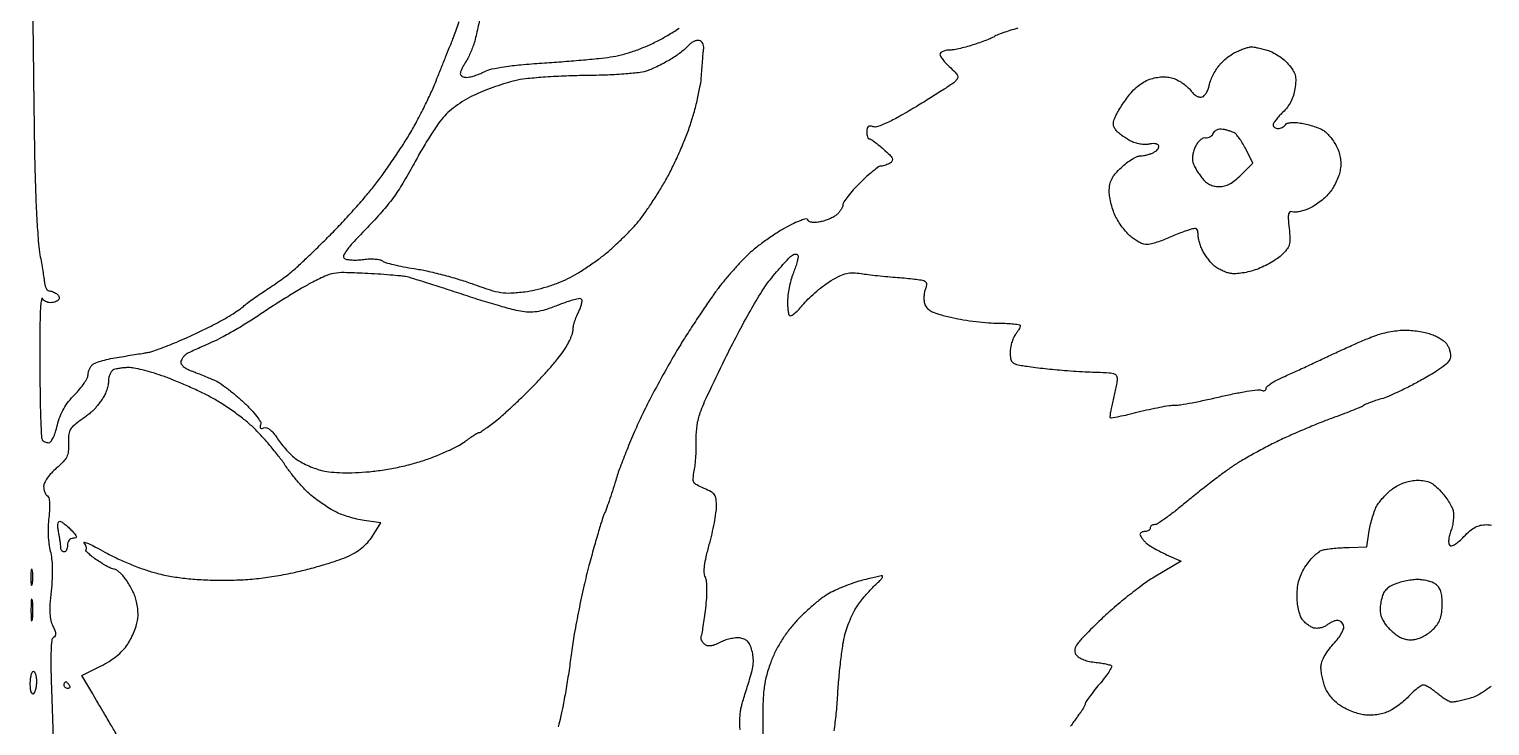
# Model space of a CAD drawing. Extents: x 0 to 102, y 0 to 135.
# Drawn here: x -0.02 to 36.16, y 46.62 to 63.88 of the extents above; entities that cross this region are included whole.
import ezdxf

# ---------------------------------------------------------------- set-up
doc = ezdxf.new("R2010")
doc.units = 0
doc.header["$MEASUREMENT"] = 0

msp = doc.modelspace()

# ---------------------------------------------------------------- linework, layer by layer
for points in [[(0.055188, 65.648811, 0.000392), (0.080011, 63.371484, 0.000355), (0.103977, 61.437812, 0.002208), (0.121341, 60.4467, 0.004237), (0.142082, 59.764785, 0.004887), (0.17372, 59.115043, 0.004398), (0.210726, 58.565373, 0.028289), (0.247531, 58.2894, -0.003377), (0.283248, 58.095746, -0.003226), (0.316915, 57.898654, -0.003197), (0.344406, 57.72425, -0.011519), (0.358652, 57.6126, 0.037435), (0.373296, 57.53153, 0.052811), (0.399075, 57.462848, 0.065808), (0.431269, 57.415384, 0.210019), (0.4653, 57.399805, -0.057689), (0.505296, 57.394553, -0.025256), (0.556518, 57.378915, -0.024588), (0.609808, 57.356636, -0.030117), (0.65703, 57.330509, -0.071156), (0.694318, 57.298611, -0.08571), (0.718393, 57.25935, -0.09898), (0.725804, 57.219024, -0.135319), (0.715487, 57.183754, -0.113691), (0.685598, 57.15354, -0.049783), (0.634947, 57.128134, -0.045759), (0.573384, 57.110832, -0.045663), (0.509657, 57.105, -0.06204), (0.446385, 57.112881, -0.059794), (0.38613, 57.136064, -0.064716), (0.337779, 57.17029, -0.110959), (0.309829, 57.21075, 0.701099), (0.292439, 57.21013, 0.042679), (0.2754, 57.136328, 0.019802), (0.261115, 56.996774, 0.008405), (0.252544, 56.8089, 0.005303), (0.247537, 56.53351, 0.0013), (0.245284, 56.080296, 0.001331), (0.245436, 55.560949, 0.001329), (0.248353, 55.041346, 0.003275), (0.255589, 54.553219, 0.005013), (0.268875, 54.130208, 0.001904), (0.28528, 53.767785, 0.126807), (0.303581, 53.708896, 0.094396), (0.329025, 53.681131, 0.052857), (0.368556, 53.657696, 0.05013), (0.415128, 53.641778, 0.057355), (0.461855, 53.6364, 0.237442), (0.514189, 53.662738, 0.043433), (0.572713, 53.757875, 0.036474), (0.629931, 53.89638, 0.020853), (0.679463, 54.070501, -0.031039), (0.746279, 54.288424, -0.03901), (0.835734, 54.479653, -0.038495), (0.95488, 54.65665, -0.029), (1.110901, 54.831901, 0.022236), (1.236192, 54.968861, 0.025985), (1.342056, 55.109716, 0.026301), (1.417841, 55.236154, 0.12245), (1.4382, 55.318041, -0.06372), (1.446905, 55.386068, -0.044306), (1.472992, 55.459098, -0.044519), (1.511295, 55.525899, -0.067218), (1.556641, 55.57518, -0.090698), (1.633417, 55.618309, -0.014586), (1.798095, 55.669566, -0.015708), (1.997931, 55.718717, -0.013216), (2.212291, 55.758461, 0.000398), (2.430534, 55.793164, 0.000437), (2.642056, 55.82716, 0.000407), (2.822866, 55.856533, 0.002202), (2.920943, 55.872992, 0.037727), (3.018721, 55.897551, 0.006301), (3.201705, 55.961067, 0.006875), (3.415289, 56.041572, 0.006046), (3.635977, 56.131333, 0.006655), (3.878196, 56.237098, 0.004224), (4.157626, 56.36642, 0.004241), (4.429839, 56.498042, 0.007831), (4.648463, 56.610343, 0.00931), (4.840422, 56.717417, 0.00914), (5.029461, 56.832204, 0.009057), (5.191481, 56.938841, 0.033961), (5.287029, 57.014246, -0.020949), (5.377585, 57.089613, -0.00666), (5.518528, 57.19431, -0.006635), (5.678863, 57.306924, -0.007343), (5.836848, 57.411416, 0.007184), (6.000994, 57.519909, 0.005268), (6.180043, 57.644766, 0.005324), (6.347085, 57.76659, 0.011758), (6.471348, 57.863886, 0.015071), (6.61077, 57.985661, 0.003039), (6.850682, 58.211031, 0.003206), (7.126598, 58.476787, 0.002992), (7.405522, 58.752186, 0.007969), (7.698707, 59.054643, 0.005671), (8.017895, 59.402422, 0.005726), (8.314934, 59.741257, 0.012128), (8.535552, 60.011825, 0.009355), (8.737017, 60.281796, 0.005277), (8.971712, 60.616289, 0.005265), (9.201459, 60.95887, 0.008598), (9.388147, 61.254653, 0.013088), (9.562391, 61.559226, 0.007868), (9.75386, 61.929044, 0.007877), (9.932791, 62.303039, 0.013617), (10.068075, 62.620128, -0.000778), (10.182197, 62.907873, -0.000812), (10.295593, 63.191156, -0.000779), (10.394368, 63.435655, -0.003581), (10.452868, 63.5769, 0.011319), (10.503011, 63.703477, 0.004421), (10.566734, 63.880402, 0.004374), (10.632351, 64.073155, 0.005424)], [(11.137599, 64.107227, -0.001926), (11.050238, 63.721121, -0.015552), (11.00396, 63.54537, -0.018963), (10.962066, 63.421648, -0.013304), (10.906001, 63.285651, -0.013447), (10.845258, 63.158123, -0.027164), (10.789429, 63.061897, 0.018355), (10.739732, 62.979613, 0.020034), (10.697737, 62.896232, 0.019947), (10.667705, 62.822462, 0.086898), (10.6596, 62.776177, 0.173433), (10.671551, 62.74276, 0.093498), (10.705484, 62.714326, 0.073825), (10.756045, 62.695086, 0.054109), (10.815802, 62.6886, 0.058827), (10.894715, 62.697917, 0.018814), (11.008669, 62.729781, 0.018482), (11.13397, 62.775128, 0.019637), (11.253022, 62.82879, -0.061334), (11.441861, 62.895637, -0.017419), (11.748693, 62.952384, -0.014298), (12.156631, 63.001344, -0.006835), (12.68307, 63.042057, 0.003315), (13.163081, 63.075782, 0.003068), (13.655176, 63.116676, 0.003061), (14.092805, 63.15845, 0.010251), (14.378836, 63.193459, 0.026795), (14.647929, 63.24685, 0.01927), (14.941712, 63.333873, 0.018495), (15.242558, 63.448316, 0.018662), (15.533203, 63.584368, 0.014412), (15.794351, 63.728376, 0.01045), (16.076836, 63.902998, 0.010572)], [(24.466244, 63.906199, 0.006726), (24.275424, 63.848704, 0.008531), (24.100879, 63.790248, 0.006941), (23.956657, 63.736931, 0.066975), (23.8995, 63.705577, -0.056429), (23.844439, 63.67385, -0.007085), (23.717281, 63.62071, -0.008259), (23.563814, 63.562039, -0.006767), (23.397979, 63.50429, -0.012241), (23.224317, 63.451123, -0.012038), (23.047295, 63.406199, -0.011994), (22.890382, 63.374314, -0.044149), (22.789622, 63.3654, 0.039517), (22.712606, 63.359304, 0.04253), (22.639444, 63.341167, 0.046661), (22.580164, 63.314605, 0.126343), (22.547201, 63.282906, 0.252823), (22.544449, 63.235753, 0.040373), (22.591778, 63.152643, 0.036412), (22.66916, 63.055201, 0.024413), (22.770545, 62.955299, -0.013228), (22.921251, 62.813299, -0.098787), (22.975808, 62.732122, -0.209541), (22.97458, 62.66505, -0.092412), (22.922287, 62.591132, -0.045756), (22.835344, 62.52092, -0.003335), (22.577867, 62.351782, -0.004637), (22.267071, 62.154638, -0.003494), (21.921937, 61.943506, -0.007995), (21.525487, 61.713328, -0.019426), (21.224149, 61.559806, -0.021693), (20.998766, 61.467434, -0.164695), (20.885587, 61.465268, 0.053638), (20.808535, 61.4809, 0.192011), (20.761241, 61.466972, 0.181154), (20.734815, 61.423534, 0.047067), (20.727, 61.340701, 0.034462), (20.731629, 61.273614, 0.051986), (20.745638, 61.21678, 0.067035), (20.766103, 61.177417, 0.238423), (20.79045, 61.164449, -0.142946), (20.828476, 61.152466, -0.010002), (20.921183, 61.087777, -0.01353), (21.029733, 61.004173, -0.009749), (21.146398, 60.905337, -0.012817), (21.296659, 60.765919, -0.082784), (21.357557, 60.682743, -0.217784), (21.359853, 60.622246, -0.155188), (21.315598, 60.569584, -0.033588), (21.260349, 60.539625, -0.025459), (21.196271, 60.514121, -0.026003), (21.133397, 60.496319, -0.053078), (21.082521, 60.490295, 0.152911), (21.01924, 60.469656, 0.013211), (20.881917, 60.366308, 0.016442), (20.722253, 60.230602, 0.012015), (20.553771, 60.070029, 0.013039), (20.393302, 59.900964, 0.017626), (20.257873, 59.739521, 0.014717), (20.155709, 59.600372, 0.152128), (20.1348, 59.533241, -0.095205), (20.124368, 59.47895, -0.040447), (20.09131, 59.412315, -0.038113), (20.0434, 59.344858, -0.040674), (19.98675, 59.287024, -0.052726), (19.910952, 59.234151, -0.024576), (19.80317, 59.181476, -0.024025), (19.683542, 59.136802, -0.03086), (19.569698, 59.108017, -0.027947), (19.454348, 59.092927, -0.05711), (19.363268, 59.096563, -0.0827), (19.299948, 59.117477, -0.193618), (19.26823, 59.154811, 0.377522), (19.224696, 59.180148, 0.037921), (19.099077, 59.145291, 0.029179), (18.920414, 59.068735, 0.011684), (18.685142, 58.944288, 0.01783), (18.446974, 58.799718, 0.01212), (18.186224, 58.619233, 0.012225), (17.942722, 58.432525, 0.023882), (17.759911, 58.270123, 0.011403), (17.593172, 58.099502, 0.006661), (17.400842, 57.887917, 0.006658), (17.213865, 57.670877, 0.011214), (17.063598, 57.483291, 0.011496), (16.902615, 57.262482, 0.003624), (16.672078, 56.92531, 0.003617), (16.420272, 56.545336, 0.004006), (16.182514, 56.1744, 0.00927), (15.935127, 55.764906, 0.005398), (15.652836, 55.265078, 0.005395), (15.380774, 54.758109, 0.009081), (15.164874, 54.326237, 0.00851), (14.974893, 53.910235, 0.006708), (14.782992, 53.453757, 0.006789), (14.616142, 53.024815, 0.016643), (14.508357, 52.703986, -0.00414), (14.426665, 52.43906, -0.004945), (14.345156, 52.190835, -0.004289), (14.27264, 51.983028, -0.032079), (14.231187, 51.887249, 0.04351), (14.18749, 51.779607, 0.002581), (14.085682, 51.442748, 0.003872), (13.969473, 51.039522, 0.002845), (13.846656, 50.5908, 0.009496), (13.72022, 50.079629, 0.006213), (13.593029, 49.485977, 0.00625), (13.483473, 48.904205, 0.011904), (13.412416, 48.4335, -0.005497), (13.352932, 48.002079, -0.004589), (13.280523, 47.545223, -0.004633), (13.206564, 47.128464, -0.012589), (13.144028, 46.835179, -0.016614), (13.079613, 46.601048, -0.018412)], [(17.597311, 46.519448, -0.04642), (17.581297, 46.642445, -0.020215), (17.581738, 46.760591, -0.013954), (17.591371, 46.894028, -0.014093), (17.607864, 47.022015, -0.027802), (17.629419, 47.1222, -0.005254), (17.660835, 47.23227, -0.001568), (17.711062, 47.399566, -0.001572), (17.76865, 47.587092, -0.0017), (17.825949, 47.769423, 0.018661), (17.887824, 47.992497, 0.038294), (17.916112, 48.171534, 0.045914), (17.914271, 48.330109, 0.043623), (17.883713, 48.488523, 0.034899), (17.83287, 48.628885, 0.090455), (17.772546, 48.717495, 0.107255), (17.691697, 48.770345, 0.062304), (17.578575, 48.798127, 0.056757), (17.473618, 48.798441, 0.028148), (17.342145, 48.776321, 0.027515), (17.206832, 48.737706, 0.036078), (17.08874, 48.687062, -0.022895), (16.953469, 48.624784, -0.069629), (16.855547, 48.600129, -0.102999), (16.777555, 48.60777, -0.097758), (16.707451, 48.64587, -0.062414), (16.66602, 48.690041, -0.062768), (16.636863, 48.742988, -0.068866), (16.623785, 48.796316, -0.117642), (16.629754, 48.841535, 0.048134), (16.648039, 48.907796, 0.003909), (16.677726, 49.085812, 0.005231), (16.709317, 49.299226, 0.003998), (16.739563, 49.5333, 0.013352), (16.763512, 49.78786, 0.019614), (16.769777, 50.012512, 0.021381), (16.75993, 50.194341, 0.082138), (16.730826, 50.303409, -0.097659), (16.703383, 50.42063, -0.038563), (16.710338, 50.586843, -0.027777), (16.749649, 50.809903, -0.010896), (16.827489, 51.112506, 0.011475), (16.895289, 51.377351, 0.010712), (16.952574, 51.651157, 0.010754), (16.992995, 51.896459, 0.035467), (17.0046, 52.059863, 0.030154), (16.99363, 52.24159, 0.120918), (16.954557, 52.345005, 0.116654), (16.871236, 52.42057, 0.027153), (16.699967, 52.503318, -0.020512), (16.516033, 52.589191, -0.14775), (16.446658, 52.656623, -0.153209), (16.42752, 52.749992, -0.022553), (16.456117, 52.943151, 0.023367), (16.478633, 53.096962, 0.009606), (16.495358, 53.307119, 0.00948), (16.50471, 53.533719, 0.012007), (16.504348, 53.743294, -0.044422), (16.525117, 54.072272, -0.048778), (16.603934, 54.381834, -0.023912), (16.783524, 54.813078, -0.003134), (17.214406, 55.708066, -0.007084), (17.530087, 56.330878, -0.008512), (17.845123, 56.907119, -0.008798), (18.128915, 57.386042, -0.032145), (18.33301, 57.673873, -0.005741), (18.494289, 57.868273, -0.00678), (18.651412, 58.048293, -0.005996), (18.787737, 58.196656, -0.041915), (18.860852, 58.262338, -0.04261), (18.916158, 58.297238, -0.0915), (18.964226, 58.311859, -0.146978), (19.000051, 58.305374, -0.191419), (19.021871, 58.280576, -0.131875), (19.025948, 58.230403, -0.016704), (19.002619, 58.123343, -0.018656), (18.965191, 57.995714, -0.014512), (18.915371, 57.859903, 0.024926), (18.862425, 57.705714, 0.015921), (18.815698, 57.522015, 0.015996), (18.781318, 57.338569, 0.028535), (18.766573, 57.185793, 0.017689), (18.76607, 57.052978, 0.022623), (18.775458, 56.931016, 0.021364), (18.791919, 56.832023, 0.145488), (18.815254, 56.788946, 0.349887), (18.8556, 56.784398, 0.031177), (18.944426, 56.848246, 0.030031), (19.052127, 56.9477, 0.017999), (19.168192, 57.077616, -0.026873), (19.30775, 57.228358, -0.016283), (19.487731, 57.39191, -0.016296), (19.677516, 57.543028, -0.027451), (19.847167, 57.65539, -0.020171), (20.064376, 57.771178, -0.055232), (20.228143, 57.828936, -0.063065), (20.387694, 57.845389, -0.033073), (20.586757, 57.827558, 0.008664), (20.759838, 57.803498, 0.003501), (20.996709, 57.776426, 0.003463), (21.252104, 57.750835, 0.004389), (21.4884, 57.7309, -0.004567), (21.706646, 57.712409, -0.005816), (21.907553, 57.691178, -0.004607), (22.075285, 57.669909, -0.047559), (22.143104, 57.654001, -0.136226), (22.184754, 57.625737, -0.142199), (22.205026, 57.580499, -0.091683), (22.202129, 57.514818, -0.03336), (22.175053, 57.425268, 0.051275), (22.15206, 57.338085, 0.035021), (22.143316, 57.235926, 0.035316), (22.14889, 57.135113, 0.05799), (22.169319, 57.052238, 0.122728), (22.234377, 56.957505, 0.071676), (22.350115, 56.881398, 0.042536), (22.538278, 56.811954, 0.011608), (22.845698, 56.734988, 0.015508), (23.118255, 56.682261, 0.010219), (23.43447, 56.637816, 0.010287), (23.744134, 56.607175, 0.019516), (23.994477, 56.5974, -0.011041), (24.201147, 56.592836, -0.018373), (24.374725, 56.578762, -0.012813), (24.510977, 56.559106, -0.377625), (24.531309, 56.53395, -0.098864), (24.522919, 56.499582, -0.017988), (24.492923, 56.440899, -0.018737), (24.452159, 56.373806, -0.016032), (24.404409, 56.30628, 0.061389), (24.356752, 56.22399, 0.031014), (24.316687, 56.110837, 0.030252), (24.289313, 55.987159, 0.039353), (24.2802, 55.871546, 0.033205), (24.290298, 55.719661, 0.145321), (24.326706, 55.638437, 0.141074), (24.402202, 55.588922, 0.030648), (24.55515, 55.55167, 0.01032), (24.69748, 55.52914, 0.003261), (24.910867, 55.501279, 0.003255), (25.149303, 55.473302, 0.00361), (25.38, 55.449439, 0.005185), (25.627407, 55.428238, 0.003242), (25.917474, 55.408299, 0.003253), (26.203539, 55.392366, 0.005915), (26.4375, 55.383634, -0.008283), (26.732007, 55.371245, -0.073975), (26.858468, 55.344782, -0.201448), (26.915107, 55.291854, -0.127804), (26.93038, 55.2015, -0.021939), (26.91866, 55.112304, -0.006031), (26.892382, 54.973105, -0.006082), (26.858747, 54.815925, -0.006317), (26.821695, 54.661585, 0.009277), (26.787949, 54.517255, 0.014092), (26.764512, 54.390587, 0.008666), (26.749995, 54.285628, 0.230325), (26.758981, 54.259619, 0.247237), (26.78694, 54.250951, 0.003118), (26.975519, 54.287285, 0.008248), (27.196225, 54.335037, 0.005205), (27.452248, 54.397684, -0.007864), (27.723373, 54.462501, -0.008395), (27.990581, 54.517264, -0.008051), (28.221657, 54.556752, -0.038306), (28.355229, 54.567, 0.040149), (28.497829, 54.578469, 0.005792), (28.785725, 54.628509, 0.006538), (29.125418, 54.696221, 0.00555), (29.482372, 54.776391, -0.007893), (29.831183, 54.853017, -0.010973), (30.145932, 54.909809, -0.007655), (30.408767, 54.947185, -0.123714), (30.496876, 54.93654, 0.066556), (30.545966, 54.924865, 0.114119), (30.587505, 54.930156, 0.152275), (30.614847, 54.951209, 0.154308), (30.6252, 54.983955, -0.212888), (30.646009, 55.030614, -0.029656), (30.730818, 55.098146, -0.029646), (30.847036, 55.170025, -0.021118), (30.98475, 55.236957, 0.004412), (31.176537, 55.322372, 0.001156), (31.482532, 55.462755, 0.001174), (31.830239, 55.62424, 0.001203), (32.174425, 55.786084, -0.003871), (32.518225, 55.945511, -0.00386), (32.86477, 56.099747, -0.003781), (33.169526, 56.229841, -0.015161), (33.358825, 56.302303, -0.024369), (33.519692, 56.349701, -0.015465), (33.710941, 56.38984, -0.015531), (33.901596, 56.41766, -0.027578), (34.060026, 56.426969, -0.02367), (34.213814, 56.420231, -0.015612), (34.389517, 56.398629, -0.015723), (34.559453, 56.366827, -0.029124), (34.694526, 56.328764, -0.026729), (34.812179, 56.280903, -0.024345), (34.927899, 56.219406, -0.025122), (35.025878, 56.154174, -0.068787), (35.085159, 56.096114, -0.052317), (35.124852, 56.03194, -0.031273), (35.158736, 55.948766, -0.031049), (35.182366, 55.860737, -0.046368), (35.190909, 55.781571, -0.161484), (35.156675, 55.672967, -0.062672), (35.047782, 55.556255, -0.035785), (34.848813, 55.413207, -0.009079), (34.50603, 55.21069, -0.009536), (34.217205, 55.054253, -0.009087), (33.91798, 54.906317, -0.009067), (33.648952, 54.785258, -0.03166), (33.46968, 54.721557, 0.00965), (33.329729, 54.678662, 0.011016), (33.197637, 54.632122, 0.010237), (33.087557, 54.587995, 0.059376), (33.033351, 54.556935, -0.05951), (32.971375, 54.521444, -0.004167), (32.786002, 54.444625, -0.005858), (32.562532, 54.357227, -0.004376), (32.314251, 54.265939, 0.008856), (32.020905, 54.155088, 0.004542), (31.656983, 54.006306, 0.004512), (31.28492, 53.846274, 0.006781), (30.9636, 53.699381, 0.009211), (30.654235, 53.54581, 0.006896), (30.319054, 53.365742, 0.006976), (30.008056, 53.187377, 0.015806), (29.7792, 53.041883, 0.010543), (29.554137, 52.881554, 0.004256), (29.253558, 52.653726, 0.004209), (28.934045, 52.402918, 0.005326), (28.643179, 52.165495, -0.007633), (28.378081, 51.951135, -0.011001), (28.136632, 51.770352, -0.006965), (27.930676, 51.627394, -0.149304), (27.860629, 51.606, 0.074044), (27.817899, 51.599637, 0.088233), (27.78165, 51.581149, 0.100623), (27.757417, 51.553662, 0.131245), (27.7488, 51.5214, -0.148195), (27.739023, 51.489137, -0.098894), (27.711523, 51.461651, -0.082425), (27.670414, 51.443119, -0.064853), (27.6219, 51.4368, 0.054379), (27.573354, 51.431505, 0.074067), (27.532277, 51.4158, 0.093691), (27.504712, 51.392589, 0.172711), (27.495, 51.365312, 0.128235), (27.504442, 51.329103, 0.028984), (27.538937, 51.275061, 0.028199), (27.587317, 51.215532, 0.024107), (27.644571, 51.158464, 0.039316), (27.726093, 51.095589, 0.012785), (27.855635, 51.015664, 0.012655), (28.004671, 50.93387, 0.01392), (28.153048, 50.862417), (28.511954, 50.70173), (27.885443, 50.329015, 0.022919), (27.5939, 50.136964, 0.010355), (27.229216, 49.860286, 0.010227), (26.855667, 49.55186, 0.013767), (26.531261, 49.256729, 0.004827), (26.11857, 48.852235, 0.038309), (25.944634, 48.649544, 0.102586), (25.882916, 48.514313, 0.198016), (25.902395, 48.398947, 0.098889), (25.968343, 48.328917, 0.053903), (26.071756, 48.270994, 0.044495), (26.207493, 48.226923, 0.028199), (26.371579, 48.198989, -0.010372), (26.516892, 48.17955, -0.014083), (26.647054, 48.15561, -0.010962), (26.753303, 48.130511, -0.133661), (26.789261, 48.109939, -0.339968), (26.793897, 48.074478, -0.013343), (26.720567, 47.955443, -0.018837), (26.618822, 47.811858, -0.011598), (26.488982, 47.650423, 0.007326), (26.355808, 47.487707, 0.010635), (26.243502, 47.339966, 0.006516), (26.154276, 47.213832, 0.151809), (26.1414, 47.172399, -0.112864), (26.133031, 47.135795, -0.017139), (26.09791, 47.068961, -0.01846), (26.050036, 46.991749, -0.015042), (25.99335, 46.912685, 0.005305), (25.927453, 46.824453, 0.003246), (25.851513, 46.719063, 0.003253), (25.77766, 46.613709, 0.00578)], [(2.182359, 46.342817, -0.000374), (2.023794, 46.612244, -0.000272), (1.847656, 46.912417, -0.000274), (1.680758, 47.197557, -0.000601), (1.553335, 47.416131), (1.28777, 47.872928), (1.747999, 48.098097, 0.026173), (1.958422, 48.215067, 0.030589), (2.144293, 48.347999, 0.032829), (2.30018, 48.492536, 0.043258), (2.420672, 48.64429, 0.029818), (2.504806, 48.789549, 0.021337), (2.58185, 48.960828, 0.021646), (2.641397, 49.130924, 0.042541), (2.671038, 49.271067, 0.040104), (2.676996, 49.408775, 0.024758), (2.662994, 49.570358, 0.024762), (2.633098, 49.729708, 0.040224), (2.590401, 49.860574, 0.019839), (2.533701, 49.982447, 0.014204), (2.461159, 50.114126, 0.014378), (2.384765, 50.235789, 0.029671), (2.316919, 50.325264, 0.025877), (2.251114, 50.394522, 0.029992), (2.18152, 50.45305, 0.031239), (2.117671, 50.494592, 0.129304), (2.073537, 50.5062, -0.109958), (2.022052, 50.517661, -0.012943), (1.916381, 50.570537, -0.014994), (1.792656, 50.64135, -0.011759), (1.662759, 50.725221, -0.016168), (1.542619, 50.812665, -0.027743), (1.449265, 50.894047, -0.027925), (1.387076, 50.961813, -0.385584), (1.388587, 50.992387, 0.196258), (1.399924, 51.019367, 0.074376), (1.394185, 51.060615, 0.058989), (1.373506, 51.108906, 0.042602), (1.340035, 51.157045, -0.738728), (1.351258, 51.174183, -0.034685), (1.451352, 51.137554, -0.016714), (1.626358, 51.052242, -0.007135), (1.854772, 50.92708, 0.019461), (2.135969, 50.781888, 0.011959), (2.477313, 50.631986, 0.011985), (2.822633, 50.499671, 0.020905), (3.115453, 50.409047, 0.019417), (3.463536, 50.331389, 0.017025), (3.832182, 50.276944, 0.015458), (4.237161, 50.243795, 0.010792), (4.6953, 50.230425, 0.011699), (5.177313, 50.238043, 0.015528), (5.614741, 50.268824, 0.015695), (6.045646, 50.326341, 0.012386), (6.507809, 50.414673, 0.009441), (6.878068, 50.502345, 0.008287), (7.2613, 50.607565, 0.008357), (7.604089, 50.71407, 0.024613), (7.834457, 50.802673, 0.026483), (8.047673, 50.910802, 0.038254), (8.222186, 51.029878, 0.041502), (8.365585, 51.165678, 0.040993), (8.48524, 51.323829), (8.691285, 51.6483), (8.275586, 51.711624, -0.01928), (8.096594, 51.745996, -0.014435), (7.902394, 51.797065, -0.014646), (7.722097, 51.855875, -0.032067), (7.588893, 51.913565, -0.018917), (7.462317, 51.984475, -0.008774), (7.303247, 52.085544, -0.008678), (7.139677, 52.197672, -0.011956), (6.997025, 52.304371, -0.033215), (6.849381, 52.437171, -0.013738), (6.667263, 52.634868, -0.013522), (6.482959, 52.858228, -0.016958), (6.325022, 53.07533, 0.017023), (6.157689, 53.305286, 0.01006), (5.943346, 53.568604, 0.010059), (5.718518, 53.823162, 0.016978), (5.518772, 54.026075, 0.023152), (5.300798, 54.214576, 0.012848), (5.018984, 54.424848, 0.012791), (4.722088, 54.623528, 0.020126), (4.456475, 54.776995, 0.011129), (4.181431, 54.913752, 0.007072), (3.855559, 55.061243, 0.007103), (3.531487, 55.196988, 0.013057), (3.263432, 55.29677, 0.010914), (3.022113, 55.373648, 0.011453), (2.781494, 55.438606, 0.011166), (2.571625, 55.485193, 0.049066), (2.445501, 55.4976, 0.019072), (2.346843, 55.493835, 0.015792), (2.242298, 55.482516, 0.016082), (2.147035, 55.466006, 0.040684), (2.079619, 55.446249, 0.12181), (2.027396, 55.40984, 0.067575), (1.984285, 55.344692, 0.059717), (1.955532, 55.260845, 0.052815), (1.9458, 55.168973, -0.051074), (1.935386, 55.067291, -0.029186), (1.903327, 54.947969, -0.028878), (1.856591, 54.830469, -0.042152), (1.801212, 54.733874, -0.007856), (1.739396, 54.647382, -0.007244), (1.673229, 54.560476, -0.007254), (1.61203, 54.484754, -0.023761), (1.568562, 54.437316, -0.025046), (1.517799, 54.391753, -0.005662), (1.426948, 54.319769, -0.005852), (1.320099, 54.239044, -0.005648), (1.210132, 54.159868, 0.031048), (1.063859, 54.042835, 0.097563), (0.989155, 53.942377, 0.093942), (0.95663, 53.818905, 0.02753), (0.953638, 53.621898, -0.03265), (0.948556, 53.422028, -0.090488), (0.911031, 53.287061, -0.079966), (0.825246, 53.164651, -0.021786), (0.652956, 53.002081, 0.02873), (0.531399, 52.88415, 0.032826), (0.42987, 52.757945, 0.035197), (0.359201, 52.640444, 0.118324), (0.3384, 52.553777, 0.047338), (0.345202, 52.482095, 0.046521), (0.365369, 52.412533, 0.05043), (0.394999, 52.35505, 0.110576), (0.43021, 52.320644, -0.200336), (0.467295, 52.268894, -0.040245), (0.48413, 52.154326, -0.031443), (0.484549, 51.992436, -0.013818), (0.465723, 51.778846, 0.021644), (0.450163, 51.563896, 0.018026), (0.451782, 51.334805, 0.018565), (0.469027, 51.120343, 0.036433), (0.501381, 50.952295, -0.038751), (0.536639, 50.764482, -0.021432), (0.551865, 50.531462, -0.018848), (0.547734, 50.261463, -0.013437), (0.523605, 49.959976, 0.010291), (0.495281, 49.632033, 0.029106), (0.493586, 49.402318, 0.041761), (0.516877, 49.229927, 0.065296), (0.567885, 49.089393, -0.023837), (0.617691, 48.981056, -0.080645), (0.634803, 48.905353, -0.136378), (0.623191, 48.850797, -0.134915), (0.585065, 48.80979, 0.233238), (0.539459, 48.736876, 0.014936), (0.521169, 48.478931, 0.014829), (0.516918, 48.101515, 0.004477), (0.532598, 47.528269), (0.576963, 46.306594)], [(36.190456, 47.594924, -0.024497), (36.003288, 47.463658, -0.025548), (35.818025, 47.359653, -0.04908), (35.6589, 47.299325, -0.006612), (35.522063, 47.264228, -0.007636), (35.390748, 47.234507, -0.006925), (35.278966, 47.212608, -0.043742), (35.221241, 47.207272, -0.116352), (35.167788, 47.219613, -0.020812), (35.077304, 47.269067, -0.021486), (34.974139, 47.337363, -0.017945), (34.870628, 47.4183, 0.01854), (34.766823, 47.499269, 0.021901), (34.662772, 47.567672, 0.02142), (34.571175, 47.61711, 0.113508), (34.515998, 47.6298, 0.142369), (34.460615, 47.613704, 0.02164), (34.365152, 47.547133, 0.022764), (34.256621, 47.456138, 0.017948), (34.14751, 47.348382, -0.027301), (34.025763, 47.232563, -0.01997), (33.879028, 47.117282, -0.020285), (33.730795, 47.01901, -0.041436), (33.605953, 46.95684, -0.041677), (33.476059, 46.917241, -0.027221), (33.32127, 46.892551, -0.027099), (33.163453, 46.884724, -0.039081), (33.02422, 46.896272, -0.036156), (32.88745, 46.928752, -0.020806), (32.72812, 46.986378, -0.02071), (32.572096, 47.057945, -0.032325), (32.445057, 47.133425, -0.04187), (32.333179, 47.224718, -0.029652), (32.223431, 47.344095, -0.030088), (32.131619, 47.471631, -0.054257), (32.07504, 47.587167, -0.022603), (32.038173, 47.705601, -0.015906), (32.00707, 47.841637, -0.016091), (31.985609, 47.973968, -0.032161), (31.9788, 48.079713, -0.083979), (31.998535, 48.196382, -0.040227), (32.060057, 48.335814, -0.034802), (32.15663, 48.487975, -0.024907), (32.284188, 48.64414, 0.021707), (32.405097, 48.790249, 0.036112), (32.492057, 48.924229, 0.042875), (32.541898, 49.036496, 0.176428), (32.540643, 49.109684, 0.06917), (32.513835, 49.158231, 0.064456), (32.47424, 49.198952, 0.06865), (32.428403, 49.22603, 0.105722), (32.383305, 49.234509, 0.072722), (32.33116, 49.225558, 0.027543), (32.262099, 49.198751, 0.026579), (32.189068, 49.160871, 0.029314), (32.122918, 49.116558, -0.061904), (32.052381, 49.075683, -0.045534), (31.966273, 49.048049, -0.046225), (31.878482, 49.036826, -0.072764), (31.80308, 49.045192, -0.063976), (31.729785, 49.07477, -0.034282), (31.648015, 49.128328, -0.033493), (31.570823, 49.195402, -0.044392), (31.510912, 49.266568, -0.074194), (31.463046, 49.362479, -0.026221), (31.423117, 49.511173, -0.02535), (31.395751, 49.681584, -0.027141), (31.3866, 49.850038, -0.029916), (31.399131, 50.059287, -0.043136), (31.437014, 50.240714, -0.043164), (31.505442, 50.412864, -0.030006), (31.610302, 50.594065, -0.030623), (31.710572, 50.727111, -0.030267), (31.82671, 50.847465, -0.031735), (31.941106, 50.939832, -0.092741), (32.032876, 50.982015, -0.029057), (32.138453, 51.00208, -0.008374), (32.303616, 51.020817, -0.008394), (32.490884, 51.035722, -0.008849), (32.675278, 51.044014), (33.118809, 51.0561), (33.175579, 51.452968, -0.022371), (33.20759, 51.622325, -0.017435), (33.256914, 51.803061, -0.017753), (33.31483, 51.968478, -0.040359), (33.372744, 52.087468, -0.037406), (33.4457, 52.192206, -0.019698), (33.55062, 52.311211, -0.019488), (33.66825, 52.42524, -0.028329), (33.781128, 52.51545, -0.040963), (33.913864, 52.594245, -0.035602), (34.063954, 52.654658, -0.035734), (34.220459, 52.692966, -0.042179), (34.372328, 52.7058, -0.039242), (34.546077, 52.692142, -0.072353), (34.681156, 52.650159, -0.066779), (34.805611, 52.568769, -0.02904), (34.947679, 52.43085, -0.023319), (35.047985, 52.310674, -0.020737), (35.140901, 52.177, -0.021257), (35.214381, 52.049684, -0.058146), (35.251386, 51.952778, -0.061757), (35.26379, 51.854277, -0.02762), (35.256818, 51.723627, -0.026826), (35.234057, 51.58452, -0.0328), (35.197462, 51.457923, 0.026367), (35.160564, 51.336171, 0.039902), (35.142741, 51.226957, 0.04717), (35.143807, 51.13999, 0.171366), (35.167292, 51.090868, 0.286415), (35.215597, 51.079685, 0.056495), (35.299656, 51.119593, 0.042282), (35.404518, 51.197773, 0.022366), (35.521081, 51.310773, -0.026052), (35.668858, 51.451937, -0.055478), (35.799161, 51.541001, -0.066397), (35.929655, 51.589545, -0.055943), (36.076262, 51.606, -0.053674), (36.202944, 51.592362, -0.028006)], [(19.92066, 46.495303, 0.011442), (19.971903, 46.921269, 0.009262), (20.007924, 47.380275, -0.007553), (20.040661, 47.816553, -0.007308), (20.086854, 48.256473, -0.007249), (20.13877, 48.64236, -0.026521), (20.188086, 48.884081, -0.024882), (20.249343, 49.079306, -0.017213), (20.336987, 49.293607, -0.017399), (20.435731, 49.494198, -0.033772), (20.530525, 49.645481, -0.014168), (20.632733, 49.778376, -0.010241), (20.753765, 49.920789, -0.010358), (20.874444, 50.051473, -0.022074), (20.974075, 50.14623, 0.017899), (21.052102, 50.219208, 0.042143), (21.103345, 50.280196, 0.098452), (21.120755, 50.319361, 0.482965), (21.1077, 50.335576, 0.049415), (21.053764, 50.329856, 0.004184), (20.917134, 50.300339, 0.005518), (20.754498, 50.261886, 0.004242), (20.577766, 50.216441, 0.019909), (20.380472, 50.155414, 0.012534), (20.155074, 50.06932, 0.012581), (19.937282, 49.973339, 0.022464), (19.764177, 49.882078, 0.031083), (19.593467, 49.767225, 0.013489), (19.380858, 49.594818, 0.013288), (19.163965, 49.398791, 0.017213), (18.976385, 49.207226, 0.022945), (18.783887, 48.976155, 0.022763), (18.61283, 48.727822, 0.023188), (18.46812, 48.469901, 0.02631), (18.354504, 48.210143, 0.023004), (18.249422, 47.886243, 0.033215), (18.189238, 47.591326, 0.025285), (18.159267, 47.236816, 0.007745), (18.14943, 46.6992, 0.009626), (18.156226, 46.285995, 0.011113)]]:
    msp.add_lwpolyline(points, format="xyb")
for points in [[(16.57382, 63.598437, 0.100369), (16.51361, 63.598741, 0.057321), (16.444076, 63.576503, 0.053926), (16.376355, 63.536661, 0.059702), (16.321262, 63.484422, -0.039301), (16.255969, 63.41726, -0.01314), (16.150666, 63.32952, -0.012985), (16.028525, 63.238119, -0.014464), (15.906042, 63.156548, -0.014331), (15.770679, 63.077247, -0.009137), (15.609065, 62.99249, -0.009178), (15.447404, 62.915119, -0.016833), (15.3126, 62.859019, -0.057861), (15.115639, 62.809752, -0.012282), (14.763361, 62.772643, -0.011153), (14.307261, 62.746122, -0.006108), (13.7475, 62.732932, 0.007341), (13.219693, 62.719192, 0.008134), (12.7103, 62.690138, 0.008108), (12.274826, 62.651078, 0.03308), (12.0132, 62.605682, 0.016198), (11.798584, 62.546208, 0.008488), (11.535474, 62.459103, 0.008434), (11.26852, 62.360583, 0.012802), (11.0403, 62.265162, 0.025686), (10.813989, 62.149355, 0.022717), (10.590959, 62.006473, 0.023461), (10.391402, 61.850922, 0.036442), (10.2366, 61.697208, 0.029883), (10.093078, 61.510874, 0.008832), (9.895932, 61.209251, 0.008831), (9.685855, 60.861625, 0.009403), (9.492678, 60.513926, -0.014297), (9.240061, 60.069541, -0.021956), (8.994052, 59.701648, -0.021726), (8.714772, 59.353986, -0.013614), (8.360036, 58.971234, 0.006293), (8.028912, 58.624288, 0.028393), (7.850086, 58.40881, 0.054606), (7.769228, 58.269802, 0.374964), (7.790762, 58.200126, 0.10289), (7.858231, 58.175612, 0.024301), (7.978195, 58.164197, 0.024007), (8.120177, 58.164444, 0.021622), (8.266575, 58.178095, -0.024886), (8.413836, 58.190858, -0.029576), (8.553318, 58.187728, -0.031247), (8.668849, 58.17097, -0.120504), (8.733771, 58.139899, 0.102492), (8.809106, 58.100491, 0.010088), (9.0081, 58.048084, 0.012408), (9.250495, 57.995779, 0.00953), (9.5175, 57.950317, -0.017393), (9.830597, 57.891927, -0.009088), (10.216245, 57.798643, -0.009028), (10.60879, 57.688496, -0.013648), (10.945807, 57.57722, 0.008687), (11.39829, 57.422825, 0.040085), (11.667474, 57.35942, 0.0504), (11.913772, 57.346974, 0.019114), (12.257107, 57.377422, 0.024522), (12.51722, 57.423603, 0.017634), (12.802355, 57.499458, 0.017622), (13.081748, 57.595318, 0.024309), (13.3245, 57.702088, 0.020204), (13.552838, 57.827832, 0.011216), (13.821212, 57.99842, 0.011171), (14.085618, 58.183605, 0.017691), (14.302635, 58.35508, 0.01142), (14.504824, 58.534904, 0.008112), (14.723502, 58.745251, 0.008194), (14.925787, 58.952949, 0.017194), (15.07462, 59.122155, 0.017834), (15.215224, 59.306583, 0.007383), (15.392598, 59.565324, 0.007293), (15.574765, 59.848534, 0.009329), (15.733786, 60.114815, 0.015873), (15.889188, 60.407606, 0.008773), (16.061186, 60.774223, 0.00874), (16.222636, 61.152248, 0.013894), (16.346016, 61.48166, 0.014492), (16.445917, 61.80279, 0.011531), (16.535571, 62.154551, 0.011699), (16.603532, 62.484553, 0.028519), (16.633907, 62.7309, -0.001715), (16.648197, 62.937405, -0.001865), (16.663532, 63.138143, -0.00175), (16.677913, 63.310009, -0.009143), (16.687891, 63.404459, 0.074386), (16.686209, 63.471871, 0.089777), (16.664374, 63.531222, 0.098531), (16.625248, 63.575116, 0.110755)], [(30.2445, 63.446217, -0.05296), (30.294571, 63.442592, -0.007538), (30.395844, 63.422783, -0.008507), (30.515327, 63.395404, -0.007161), (30.640912, 63.362453, -0.047672), (30.77611, 63.310607, -0.028975), (30.924846, 63.225567, -0.02887), (31.063867, 63.123126, -0.044659), (31.16963, 63.018072, -0.030159), (31.282427, 62.866323, -0.079479), (31.337537, 62.74301, -0.07653), (31.352527, 62.605895, -0.026505), (31.33322, 62.407197, -0.037961), (31.294669, 62.23934, -0.042442), (31.232138, 62.085673, -0.043362), (31.145979, 61.947626, -0.043113), (31.037152, 61.826219, 0.01807), (30.944202, 61.73242, 0.022897), (30.865708, 61.639026, 0.021811), (30.808314, 61.556825, 0.142429), (30.7944, 61.508969, 0.135332), (30.803796, 61.474889, 0.100372), (30.83021, 61.445852, 0.086845), (30.86972, 61.42631, 0.071642), (30.916307, 61.4196, 0.067862), (30.967234, 61.426544, 0.052394), (31.019418, 61.447128, 0.053436), (31.06498, 61.47745, 0.080993), (31.096132, 61.513314, -0.177359), (31.142445, 61.549716, -0.055531), (31.230268, 61.567897, -0.041849), (31.351209, 61.569051, -0.021043), (31.502975, 61.551338, -0.022991), (31.650764, 61.520726, -0.018541), (31.806301, 61.47477, -0.018922), (31.946928, 61.421482, -0.044894), (32.045593, 61.368883, -0.053201), (32.129483, 61.300235, -0.025627), (32.221968, 61.196357, -0.025073), (32.308247, 61.07704, -0.032752), (32.374024, 60.959571, -0.036607), (32.429972, 60.816087, -0.041616), (32.461507, 60.671973, -0.041822), (32.46865, 60.525252, -0.037642), (32.451915, 60.374002, -0.042889), (32.414427, 60.239165, -0.024514), (32.347653, 60.083799, -0.024339), (32.26456, 59.932993, -0.036825), (32.176809, 59.811595, -0.034515), (32.07228, 59.703475, -0.022447), (31.93805, 59.59305, -0.022577), (31.796638, 59.496644, -0.039381), (31.670502, 59.431856, -0.025723), (31.551462, 59.389164, -0.028013), (31.431984, 59.360318, -0.029048), (31.327899, 59.347471, -0.108203), (31.263019, 59.357333, 0.230927), (31.20808, 59.352514, 0.215317), (31.175817, 59.305882, 0.061632), (31.169105, 59.190265, 0.008697), (31.188809, 58.952032, -0.015226), (31.207557, 58.682572, -0.080439), (31.189664, 58.536058, -0.102583), (31.128215, 58.419875, -0.032543), (30.993067, 58.276542, -0.040671), (30.871846, 58.180816, -0.01987), (30.703539, 58.07823, -0.019566), (30.519012, 57.984839, -0.026771), (30.345821, 57.916492, -0.024268), (30.169981, 57.867105, -0.024378), (29.990445, 57.835076, -0.025723), (29.828725, 57.822703, -0.064575), (29.711321, 57.834962, -0.033977), (29.612494, 57.865635, -0.022753), (29.504106, 57.913308, -0.022949), (29.402849, 57.969384, -0.041245), (29.326389, 58.025613, -0.034673), (29.257855, 58.094208, -0.017553), (29.180979, 58.189173, -0.017347), (29.108142, 58.293224, -0.024703), (29.051439, 58.390749, -0.02732), (29.006167, 58.491415, -0.021443), (28.967933, 58.604843, -0.021908), (28.94148, 58.713678, -0.048693), (28.9332, 58.7985, 0.045205), (28.924996, 58.88905, 0.207905), (28.896309, 58.931834, 0.183121), (28.842647, 58.943155, 0.034238), (28.74285, 58.920551, 0.014992), (28.645092, 58.888027, 0.004611), (28.499638, 58.833214, 0.004608), (28.33793, 58.768847, 0.005038), (28.182196, 58.70335, -0.013042), (28.029641, 58.642044, -0.013956), (27.877476, 58.590244, -0.013616), (27.744631, 58.553052, -0.061514), (27.664855, 58.5432, -0.082886), (27.592974, 58.555198, -0.028365), (27.494837, 58.595252, -0.027289), (27.389595, 58.652579, -0.0283), (27.292549, 58.720397, -0.040688), (27.194262, 58.811566, -0.020167), (27.084443, 58.941608, -0.01987), (26.980777, 59.086443, -0.027443), (26.90044, 59.224627, -0.031933), (26.836529, 59.37252, -0.022041), (26.782609, 59.546841, -0.022293), (26.74551, 59.719774, -0.041711), (26.7336, 59.86229, -0.044905), (26.748801, 60.031205, -0.072617), (26.794721, 60.167724, -0.061907), (26.883718, 60.29975, -0.024477), (27.035724, 60.457861, -0.025345), (27.16378, 60.566921, -0.027653), (27.298665, 60.659099, -0.028618), (27.421789, 60.724294, -0.107853), (27.506585, 60.7428, 0.041529), (27.583207, 60.749175, 0.023356), (27.674521, 60.768898, 0.023173), (27.765467, 60.797606, 0.034838), (27.841331, 60.831645, 0.048503), (27.901202, 60.871586, 0.07132), (27.94393, 60.918087, 0.094955), (27.963773, 60.963568, 0.196376), (27.957485, 61.001155, 0.164585), (27.924316, 61.028585, 0.059878), (27.864347, 61.043586, 0.051261), (27.789569, 61.045312, 0.04166), (27.710427, 61.032326, -0.070498), (27.617089, 61.022476, -0.034864), (27.498325, 61.035031, -0.033739), (27.374704, 61.065607, -0.041856), (27.2653, 61.111037, -0.021127), (27.162166, 61.170019, -0.017403), (27.057296, 61.241234, -0.017751), (26.965523, 61.313473, -0.04396), (26.90535, 61.374227, -0.059604), (26.854503, 61.452922, -0.107366), (26.836275, 61.527189, -0.085754), (26.84883, 61.613579, -0.028035), (26.89572, 61.733947, -0.026882), (26.952038, 61.841786, -0.010544), (27.040635, 61.984327, -0.010401), (27.143128, 62.134785, -0.012763), (27.245255, 62.27072, -0.033883), (27.372156, 62.410374, -0.039699), (27.510605, 62.523738, -0.041946), (27.657841, 62.608609, -0.047844), (27.810947, 62.663364, -0.028873), (27.969415, 62.693858, -0.04178), (28.11176, 62.700819, -0.045172), (28.244438, 62.684156, -0.043472), (28.373756, 62.643855, -0.038776), (28.478002, 62.59136, -0.025457), (28.589375, 62.515993, -0.025618), (28.690921, 62.430972, -0.044097), (28.764781, 62.349165, 0.04558), (28.832165, 62.274972, 0.062448), (28.905631, 62.222788, 0.075661), (28.976712, 62.197495, 0.140215), (29.037245, 62.202823, 0.118997), (29.088927, 62.238431, 0.047659), (29.140246, 62.308025, 0.043644), (29.183547, 62.397004, 0.042094), (29.211375, 62.493224, -0.042967), (29.243403, 62.603246, -0.022062), (29.30112, 62.734862, -0.021753), (29.372929, 62.866029, -0.030541), (29.448879, 62.975755, -0.036096), (29.540259, 63.0761, -0.023369), (29.659071, 63.178891, -0.023492), (29.78526, 63.268887, -0.040498), (29.898925, 63.329749, -0.009962), (30.005044, 63.373459, -0.011433), (30.10809, 63.410833, -0.010605), (30.196552, 63.438572, -0.062356)], [(29.545081, 61.399399, 0.059574), (29.464132, 61.40083, 0.077151), (29.392376, 61.3821, 0.08801), (29.336864, 61.345341, 0.111441), (29.302805, 61.294293, -0.08991), (29.273341, 61.245774, -0.078937), (29.227501, 61.208082, -0.079732), (29.172699, 61.186732, -0.094917), (29.117307, 61.185452, 0.147667), (29.055975, 61.177618, 0.070789), (28.988149, 61.134942, 0.058866), (28.922551, 61.064563, 0.044516), (28.867864, 60.974088, 0.03946), (28.827848, 60.872673, 0.034485), (28.802065, 60.761565, 0.036054), (28.79299, 60.657499, 0.080736), (28.804518, 60.579215, 0.040341), (28.835929, 60.502356, 0.015667), (28.891058, 60.401428, 0.01539), (28.957888, 60.295317, 0.018424), (29.027427, 60.199876, 0.046275), (29.119493, 60.102816, 0.061905), (29.21987, 60.034783, 0.06398), (29.331116, 59.994902, 0.054161), (29.4554, 59.9814, 0.065583), (29.588712, 59.998961, 0.056884), (29.719962, 60.050716, 0.047525), (29.855728, 60.140488, 0.026555), (30.003157, 60.273037), (30.294793, 60.564673), (30.122805, 60.901797, 0.015565), (30.049112, 61.035776, 0.017526), (29.96992, 61.159585, 0.01701), (29.895753, 61.259592, 0.084886), (29.843859, 61.305968, 0.045256), (29.789441, 61.333575, 0.018991), (29.711972, 61.36107, 0.018606), (29.626362, 61.384383, 0.022999)], [(8.2908, 57.832059, 0.007716), (7.78225, 57.849771, 0.049226), (7.525226, 57.829426, 0.06193), (7.30222, 57.760183, 0.016203), (6.965392, 57.594487, 0.011085), (6.71481, 57.453748, 0.004688), (6.3846, 57.254332, 0.004635), (6.035769, 57.034693, 0.00604), (5.720837, 56.826878, -0.009619), (5.408201, 56.623775, -0.007867), (5.066463, 56.41839, -0.007961), (4.746063, 56.239381, -0.020656), (4.508245, 56.123834, 0.001894), (4.311435, 56.037179, 0.002207), (4.125086, 55.953299, 0.001956), (3.968041, 55.881031, 0.013298), (3.8916, 55.842988, 0.060437), (3.841187, 55.80782, 0.044473), (3.794614, 55.758035, 0.045188), (3.758514, 55.702068, 0.072087), (3.739636, 55.648467, 0.17375), (3.748593, 55.588943, 0.085169), (3.796431, 55.527728, 0.061833), (3.879549, 55.469138, 0.033797), (3.993436, 55.417878, -0.004255), (4.120599, 55.369451, -0.002435), (4.273293, 55.308949, -0.002431), (4.426275, 55.246603, -0.004039), (4.554546, 55.192383, -0.04518), (4.693797, 55.116616, -0.013856), (4.889356, 54.978092, -0.013742), (5.100701, 54.810136, -0.014637), (5.297981, 54.634205, -0.014694), (5.485826, 54.44579, -0.028667), (5.622005, 54.283183, -0.032226), (5.707319, 54.151659, -0.222939), (5.712726, 54.076996, 0.053841), (5.699072, 54.025424, 0.255878), (5.709167, 53.997747, 0.230293), (5.739209, 53.989519, 0.045294), (5.794585, 54.005196, -0.178988), (5.864025, 54.006042, -0.083006), (5.943996, 53.961554, -0.05501), (6.034297, 53.871645, -0.023272), (6.135341, 53.733392, 0.022181), (6.234216, 53.597486, 0.015939), (6.355909, 53.454519, 0.016146), (6.4807, 53.325658, 0.033141), (6.587872, 53.234856, 0.035225), (6.7063, 53.159578, 0.017196), (6.866665, 53.079844, 0.016965), (7.039883, 53.008014, 0.023525), (7.199825, 52.956405, 0.0368), (7.406638, 52.916305, 0.019359), (7.66775, 52.895572, 0.01693), (7.973537, 52.893532, 0.011785), (8.318366, 52.91105, 0.017132), (8.676691, 52.950113, 0.014129), (9.055497, 53.015568, 0.014125), (9.430146, 53.102345, 0.017084), (9.775968, 53.20555, 0.013881), (10.069582, 53.313374, 0.012928), (10.363901, 53.439743, 0.013029), (10.619531, 53.56559, 0.042044), (10.779107, 53.667326, -0.008113), (10.894896, 53.752707, -0.011433), (11.001017, 53.824731, -0.007788), (11.091261, 53.881039, -0.136405), (11.124216, 53.8902, 0.145212), (11.157933, 53.900203, 0.005996), (11.263894, 53.970967, 0.009985), (11.38813, 54.059804, 0.006878), (11.525421, 54.16515, 0.014344), (11.69627, 54.308161, 0.005172), (11.931116, 54.520867, 0.005125), (12.183722, 54.759308, 0.006066), (12.417411, 54.99, 0.008327), (12.643542, 55.226464, 0.007172), (12.873405, 55.482249, 0.007237), (13.07527, 55.720337, 0.020658), (13.206251, 55.893543, 0.021395), (13.300084, 56.042094, 0.022369), (13.379387, 56.195975, 0.022739), (13.43558, 56.334386, 0.085252), (13.4514, 56.426494, -0.052052), (13.460418, 56.512883, -0.021362), (13.489692, 56.62718, -0.020859), (13.531852, 56.748221, -0.025098), (13.581757, 56.857886, 0.024979), (13.628235, 56.959953, 0.031974), (13.660069, 57.058173, 0.033424), (13.675312, 57.140686, 0.168938), (13.665294, 57.185726, 0.303253), (13.622079, 57.205459, 0.018991), (13.477585, 57.176392, 0.022876), (13.297191, 57.124083, 0.014496), (13.092033, 57.04757, -0.015962), (12.817187, 56.945985, -0.03505), (12.600229, 56.890115, -0.042274), (12.405097, 56.871035, -0.037315), (12.201046, 56.883625, -0.030629), (11.992581, 56.92533, -0.005245), (11.602983, 57.032812, -0.005701), (11.147651, 57.169222, -0.005059), (10.677001, 57.321332, 0.002106), (10.217485, 57.472847, 0.002753), (9.795975, 57.607302, 0.002034), (9.441772, 57.716563, 0.025596), (9.306, 57.750359, 0.024534), (9.17932, 57.768692, 0.00359), (8.920541, 57.791389, 0.00405), (8.614015, 57.81356, 0.003465)], [(0.736078, 51.6906, -0.140488), (0.778898, 51.678326, -0.022537), (0.851247, 51.628472, -0.023412), (0.933231, 51.560081, -0.018639), (1.0152, 51.4791, -0.010224), (1.120133, 51.362725, -0.112937), (1.149369, 51.307698, -0.391376), (1.133942, 51.278256, -0.085723), (1.072247, 51.2676, 0.104899), (1.014887, 51.255432, 0.114431), (0.969456, 51.221186, 0.103023), (0.940508, 51.167132, 0.071709), (0.9306, 51.0984, -0.048028), (0.924366, 51.033646, -0.068025), (0.905749, 50.978902, -0.088204), (0.878307, 50.942015, -0.191087), (0.846, 50.9292, -0.136381), (0.813739, 50.938166, -0.100289), (0.786251, 50.96337, -0.086487), (0.767749, 51.00107, -0.071046), (0.7614, 51.045525, 0.027247), (0.758027, 51.107374, 0.007261), (0.745868, 51.20534, 0.00734), (0.728766, 51.316476, 0.007508), (0.708525, 51.426225, -0.027056), (0.693735, 51.528733, -0.048298), (0.694358, 51.613832, -0.068455), (0.708611, 51.671938, -0.307573)], [(0.058127, 50.486036, 0.285845), (0.044312, 50.499112, 0.417468), (0.031438, 50.490495, 0.038992), (0.023102, 50.416391, 0.009782), (0.021335, 50.2947, 0.008901), (0.024097, 50.173815, 0.053901), (0.033348, 50.11191, 0.67161), (0.045972, 50.110235, 0.082665), (0.059834, 50.147636, 0.028254), (0.071116, 50.231651, 0.020511), (0.07451, 50.325968, 0.020826), (0.070301, 50.416035, 0.041951)], [(34.35258, 50.245499, 0.029462), (34.218048, 50.234466, 0.018328), (34.062156, 50.20652, 0.018373), (33.909875, 50.16751, 0.031431), (33.786696, 50.122496, 0.044706), (33.654705, 50.049951, 0.082123), (33.565684, 49.966052, 0.078598), (33.506016, 49.855324, 0.038004), (33.4643, 49.699402, 0.032079), (33.445778, 49.547463, 0.051121), (33.451658, 49.416829, 0.056483), (33.482782, 49.299821, 0.05185), (33.539932, 49.189082, 0.032438), (33.60591, 49.101367, 0.019367), (33.694794, 49.005664, 0.019346), (33.791121, 48.916839, 0.031555), (33.88004, 48.850201, 0.048689), (33.985318, 48.795026, 0.052011), (34.096993, 48.76273, 0.051657), (34.213613, 48.754043, 0.046869), (34.333538, 48.768811, 0.052013), (34.442542, 48.804951, 0.028907), (34.566745, 48.869907, 0.028527), (34.686149, 48.951019, 0.040739), (34.781126, 49.036904, 0.046498), (34.87651, 49.159486, 0.060675), (34.9379, 49.28751, 0.053802), (34.971372, 49.438304, 0.027739), (34.9821, 49.631535, 0.023396), (34.973367, 49.818076, 0.055885), (34.945156, 49.953607, 0.074499), (34.894545, 50.054337, 0.081455), (34.81788, 50.13232, 0.067659), (34.733611, 50.177948, 0.030645), (34.613458, 50.215099, 0.029646), (34.479902, 50.23931, 0.035759)], [(0.060595, 49.72365, 0.124239), (0.047721, 49.75431, 0.664672), (0.035704, 49.751277, 0.03126), (0.027464, 49.657714, 0.006336), (0.025352, 49.491, 0.006336), (0.027464, 49.324286, 0.03126), (0.035704, 49.230723, 0.664672), (0.047721, 49.22769, 0.124239), (0.060595, 49.25835, 0.023547), (0.071573, 49.364288, 0.014044), (0.075133, 49.491, 0.014044), (0.071573, 49.617712, 0.023547)], [(0.0846, 47.9682, 0.280045), (0.051956, 47.94836, 0.051215), (0.024851, 47.879754, 0.04194), (0.006135, 47.782481, 0.02657), (0, 47.667107, 0.023007), (0.005481, 47.54805, 0.059005), (0.02342, 47.46384, 0.125298), (0.05097, 47.421519, 0.336396), (0.0846, 47.4183, 0.146547), (0.11722, 47.45503, 0.040338), (0.144349, 47.528314, 0.037109), (0.162972, 47.620315, 0.031397), (0.1692, 47.719393, 0.032276), (0.163041, 47.814703, 0.049716), (0.144349, 47.895113, 0.064068), (0.117095, 47.950719, 0.251914)], [(0.883307, 47.7144, -0.151918), (0.901135, 47.708855, -0.038439), (0.925014, 47.689549, -0.035638), (0.950143, 47.662183, -0.029505), (0.9729, 47.6298, -0.082592), (0.986141, 47.597474, -0.161196), (0.983509, 47.570051, -0.182303), (0.965621, 47.551823, -0.108972), (0.935593, 47.5452, -0.093332), (0.901393, 47.55164, -0.09642), (0.872318, 47.570051, -0.099167), (0.852858, 47.59752, -0.105053), (0.846, 47.6298, -0.042167), (0.848736, 47.662189, -0.061769), (0.856959, 47.689549, -0.081139), (0.869041, 47.708101, -0.210953)]]:
    msp.add_lwpolyline(points, format="xyb", close=True)

doc.saveas('drawing.dxf')
